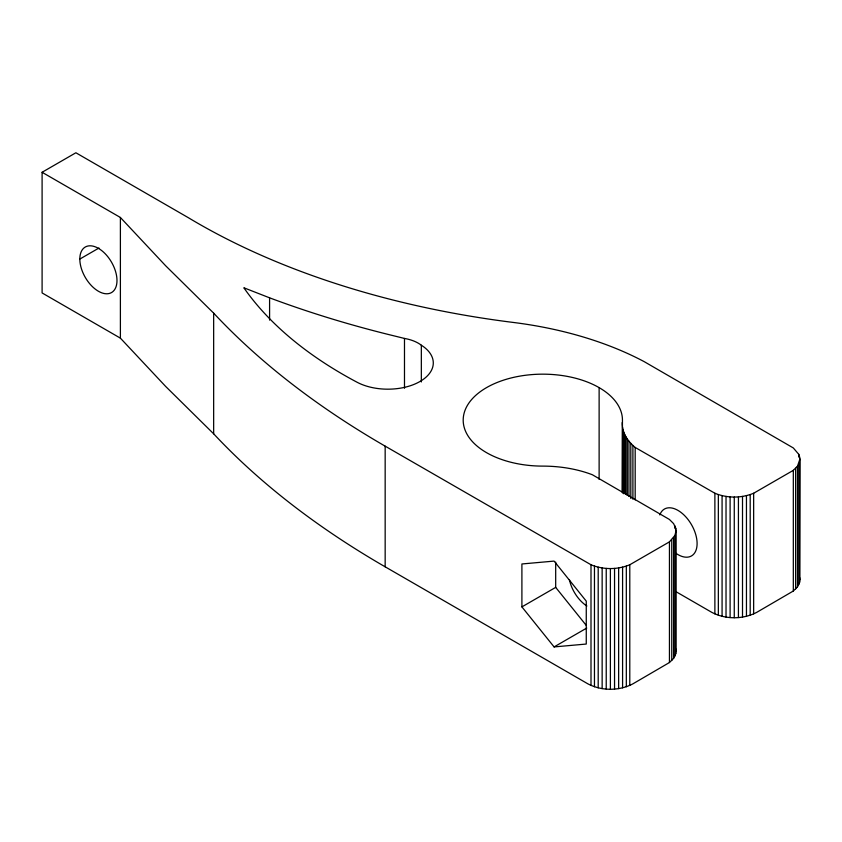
<?xml version="1.0" encoding="UTF-8"?>
<svg xmlns="http://www.w3.org/2000/svg" width="842" height="842" viewBox="0 0 842 842"><rect width="100%" height="100%" fill="white"/><g stroke="black" fill="none" stroke-linecap="round" stroke-linejoin="round"><path stroke-width="1.26" d="M622.227 492.054L622.448 420.137A79.632 45.973 0 0 0 542.827 374.164A79.632 45.973 0 0 0 463.195 420.137A79.632 45.973 0 0 0 542.827 466.11A89.484 51.667 0 0 1 592.389 474.762L669.443 519.472L673.6 523.629L675.758 528.271L675.758 653.739L673.6 658.37L669.443 662.528L632.91 683.841C619.154 691.082 601.63 691.082 587.874 683.841L385.162 566.813A990.802 572.034 0 0 1 213.657 433.809L165.642 386.425L120.395 338.147L42.1 292.942L42.1 172.273L75.885 152.77L188.492 217.783A637.405 368.007 0 0 0 513.304 322.444A280.986 162.222 0 0 1 644.172 361.628L793.322 447.955L798.816 454.385L799.9 459.153L799.626 582.222L797.479 586.853L793.322 591.01L756.79 612.323C743.023 619.565 725.509 619.565 711.743 612.323L675.716 591.526M676.031 530.67L674.937 535.428L669.443 541.859L629.784 564.761C617.544 569.834 603.23 569.834 591 564.761L385.162 446.144A990.802 572.034 0 0 1 213.657 313.14L165.642 265.756L120.395 217.478L42.1 172.273M799.9 459.153L797.479 466.184L793.322 470.341L753.653 493.244C741.423 498.317 727.109 498.317 714.879 493.244L635.184 447.449C627.764 441.408 621.764 432.451 622.227 422.537M79.822 259.073A26.281 15.167 60 0 1 107.692 256.578A26.281 15.167 60 0 1 107.692 293.742A26.281 15.167 60 0 1 79.822 259.073L98.967 248.022M521.903 606.882L521.903 563.972L554.089 561.098L586.264 601.135L586.264 644.046L554.089 646.919L521.903 606.882L555.688 587.379L555.688 562.13M554.089 646.919L586.748 628.058M269.587 297.826L243.854 287.775A449.933 259.768 0 0 0 357.145 382.279A45.426 26.228 0 0 0 419.979 381.5A45.426 26.228 0 0 0 421.337 345.22A32.712 18.892 0 0 0 404.486 338.442L392.94 335.6A799.374 461.511 0 0 1 269.587 297.826L269.587 320.118M555.688 587.379L586.264 625.406M799.626 577.423L799.9 579.822M675.758 648.94L676.031 651.34M799.626 456.743L799.626 582.222M798.816 454.385L798.816 457.017M798.816 463.91L798.816 584.58M797.479 466.184L797.479 586.853M795.637 468.341L795.637 589.011M793.322 470.341L793.322 591.01M753.653 493.244L753.653 613.913M750.19 494.58L750.19 615.249M746.454 495.643L746.454 616.312M742.507 496.412L742.507 617.091M738.423 496.885L738.423 617.554M734.266 497.043L734.266 617.712M730.109 496.885L730.109 617.554M726.025 496.412L726.025 617.091M722.078 495.643L722.078 616.312M718.342 494.58L718.342 615.249M714.879 493.244L714.879 613.913M675.758 528.271L675.758 653.739M674.937 525.903L674.937 528.534M674.937 535.428L674.937 656.097M673.6 537.701L673.6 658.37M671.758 539.859L671.758 660.528M669.443 541.859L669.443 662.528M635.184 447.449L635.184 499.916M632.9 445.439L632.9 499.222M630.816 443.355L630.816 498.443M629.784 564.761L629.784 685.43M628.953 441.208L628.953 496.296M627.311 438.998L627.311 495.401M626.322 566.098L626.322 686.767M625.88 436.745L625.88 494.454M624.68 434.44L624.68 493.465M623.722 432.104L623.722 493.749M622.985 429.736L622.985 492.686M622.491 427.347L622.491 492.928M622.585 567.161L622.585 687.83M618.638 567.929L618.638 688.609M614.544 568.403L614.544 689.072M610.387 568.561L610.387 689.23M606.229 568.403L606.229 689.072M602.146 567.929L602.146 688.609M599.125 387.636L599.125 479.445M598.199 567.161L598.199 687.83M594.463 566.098L594.463 686.767M591 564.761L591 685.43M421.337 345.22L421.337 381.952M404.486 338.442L404.486 388.288M385.162 446.144L385.162 566.813M213.657 313.14L213.657 433.809M120.395 217.478L120.395 338.147M659.833 514.925A27.07 15.63 60 0 1 682.746 513.852A27.07 15.63 60 0 1 696.797 547.289A27.07 15.63 60 0 1 675.958 553.32M586.874 605.998A27.07 15.63 60 0 1 569.381 579.549"/></g></svg>
